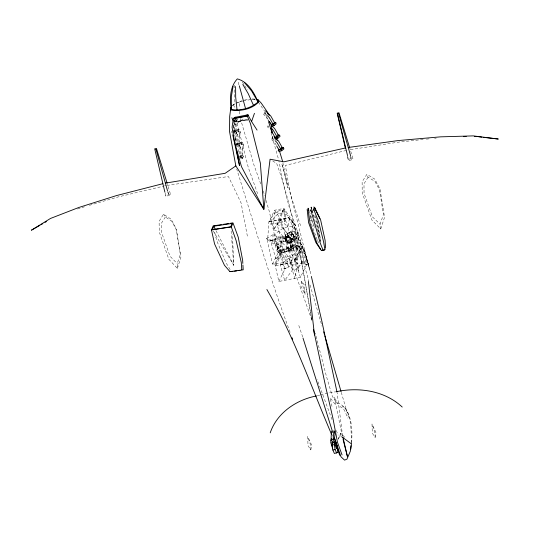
<?xml version="1.0" encoding="UTF-8"?>
<svg xmlns="http://www.w3.org/2000/svg" width="539" height="539" viewBox="0 0 539 539"><rect width="100%" height="100%" fill="white"/><g stroke="black" fill="none" stroke-linecap="round" stroke-linejoin="round"><path stroke-width="0.4" stroke-dasharray="2.69 2.02" d="M235.139 118.129L235.004 124.778L233.596 133.874M237.322 119.321L236.176 123.242L236.304 130.519L237.342 130.761L236.803 132.095L233.987 131.604L234.034 122.865L234.93 119.907M236.897 146.305L239.309 146.076L240.482 143.448L237.308 142.828L237.126 144.29L235.341 145.031M239.949 157.118L240.434 155.859L243.076 157.415L240.259 156.923L240.434 155.461L243.615 156.081L242.442 158.709L239.228 159.012M332.368 436.24L332.442 434.744M233.117 127.588L233.239 125.176M242.59 101.15L239.639 101.878L239.532 108.164M284.909 221.482L284.424 218.8L284.781 211.962L282.247 210.405C275.537 210.008 271.878 216.361 269.588 221.697L270.901 224.217L284.909 221.482L285.683 214.556L284.781 211.962M235.59 117.98L235.361 121.888L234.836 121.902L234.58 119.55M234.606 85.108L234.148 91.994L234.586 97.721M266.05 200.447L269.325 211.483L274.479 235.172L287.159 247.596L296.767 246.074L297.973 245.481L296.261 238.541L294.887 227.889L295.426 225.491L283.979 208.404L274.634 210.23L268.873 221.893L267.553 241.472L272.539 264.103L274.809 263.726C278.407 258.04 279.303 249.072 287.159 247.596C291.66 246.977 296.214 244.8 300.789 245.925L302.918 247.63L308.685 265.087L311.165 275.624M291.673 240.246L289.558 239.565L287.644 237.295L288.183 233.939L289.814 232.525L291.936 233.205L294.058 236.042L293.31 238.831L291.673 240.246L290.999 242.59L290.157 241.634L286.452 240.172L285.34 238.514L285.67 234.6L288.668 232.471L292.347 233.299L295.136 236.493L294.004 240.455L290.999 242.59L287.321 241.762L284.531 238.561L285.67 234.6L285.34 238.514L285.845 240.562L291.04 243.089L289.699 250.197L286.297 251.828L277.248 250.083L278.097 237.019L273.219 234.546L266.448 238.757L279.027 247.731L277.248 250.083L282.82 237.746L293.64 233.98L292.67 245.73L286.297 251.828M351.32 442.64C350.963 429.388 352.479 407.019 336.221 402.343L332.347 396.32L326.405 376.276L315.248 333.129M351.549 442.863C352.533 430.728 352.007 416.849 344.387 406.763M272.397 241.142L266.448 238.757L277.807 241.91L279.027 247.731L272.397 241.142L273.219 234.546M233.987 131.604L234.155 130.539L236.803 132.095L236.17 133.389L232.956 133.692M237.187 142.875L240.482 143.448L239.309 146.076L237.301 143.226L237.126 144.29L239.949 144.782L237.301 143.226L235.388 144.762M240.259 156.923L240.434 155.859L242.442 158.709L243.615 156.081L240.313 155.508M310.828 449.897L311.65 445.093L307.735 436.529L308.005 445.692L310.828 449.897L310.686 445.49L307.735 436.529M375.104 437.345L375.926 432.541L372.011 423.977L372.281 433.14L375.104 437.345L374.962 432.938L372.011 423.977M301.618 281.237L300.789 285.98L305.054 294.307L304.515 285.286L301.618 281.237L305.054 294.307M274.809 263.726L278.858 281.459L300.412 277.248L306.651 264.629L300.789 245.925L296.767 246.074L297.265 264.016L292.347 265.215L284.114 269.055L279.99 251.315L281.627 242.59L277.201 224.305L280.24 219.225L283.979 208.404C285.879 215.526 291.188 219.973 295.426 225.491L288.54 217.594L280.24 219.225L273.32 229.809L278.899 231.009L285.987 240.549L292.69 246.411L297.265 264.016L301.928 263.342L307.607 264.467L302.264 246.963L298.559 239.282L292.401 221.34L288.54 217.594L280.718 220.343L273.32 229.809L274.634 210.23C283.204 220.808 284.767 234.681 287.159 247.596L287.974 247.792L297.973 245.481L298.559 239.282L297.218 230.732L289.295 207.589L284.026 186.925L278.912 160.966M289.443 218.639L287.873 226.879L292.69 246.411L296.261 238.541L292.502 226.232L289.443 218.639L280.24 219.225M296.827 268.934L294.739 278.454L290.433 263.019L293.465 256.887L289.281 257.703L280.354 264.986L284.659 280.421L292.643 269.749L296.827 268.934L293.465 256.887M290.474 231.177L293.64 233.98L286.29 236.365L278.097 237.019L282.82 237.746L292.67 245.73L295.21 244.565L298.39 232.518L290.474 231.177L293.856 236.951L295.21 244.565L289.699 250.197M237.066 119.517L235.691 124.226L235.819 131.503L233.38 131.732M233.704 122.973L235.044 118.533M237.423 129.623L238.191 131.22L236.399 137.142L236.52 144.418L238.959 144.183L239.444 143.206L239.323 135.929L240.69 131.226L238.972 129.63L237.423 129.623L235.375 136.306L235.482 142.774M238.972 129.63L237.18 135.552L237.308 142.828L235.503 143.583M240.556 142.262L241.317 143.852L239.525 149.775L239.653 157.051L242.092 156.822L242.577 155.838L242.449 148.562L243.823 143.859L242.105 142.262L240.556 142.262L238.501 148.939L238.575 152.982M242.105 142.262L240.313 148.185L240.434 155.461M177.405 268.409L180.895 257.271L176.293 229.183L171.139 219.245L163.56 214.178L159.106 221.293L159.274 232.087L168.862 259.32L177.405 268.409L177.23 263.598L180.376 254.354L176.381 229.991L171.914 221.367L165.345 216.974L163.56 214.178M380.79 228.927L384.55 217.345L380.015 188.926L374.726 179.069L366.857 174.319L362.127 181.832L362.195 192.834L371.944 220.107L380.79 228.927L380.069 224.19L383.438 214.562L379.51 189.91L374.922 181.353L368.097 177.237L366.857 174.319M234.836 121.902L234.734 119.901M286.452 240.172L285.845 240.562L287.166 236.675L288.116 236.298L292.697 239.228L292.589 237.099L290.723 234.229L287.705 233.407L285.603 235.226M338.263 439.076L340.715 433.181L345.344 437.836M233.677 131.799L234.155 130.539L236.17 133.389L237.342 130.761L234.041 130.189M236.095 146.379L237.301 143.226M338.351 439.204L340.715 433.181M235.819 131.503L236.304 130.519M268.873 221.893L278.218 220.074L283.979 208.404M272.539 264.103L278.306 252.434L281.627 242.59L285.987 240.549L296.261 238.541L298.559 239.282L300.479 240.589L308.914 266.111L304.03 248.836L309.709 270.315L289.645 190.355L281.782 163.647L287.9 187.774L282.854 162.69M275.355 264.123L281.425 251.841C287.017 248.708 294.26 245.346 300.573 248.102L300.991 249.597L294.921 261.88L275.773 265.619L275.355 264.123L294.503 260.384L300.573 248.102M275.773 265.619L281.843 253.337C287.435 250.204 294.671 246.842 300.991 249.597M278.858 281.459L285.097 268.84L281.048 251.107L287.974 247.792L297.265 264.016M300.412 277.248L294.968 259.791L301.207 247.172L302.264 246.963M294.968 259.791L297.157 259.293L302.918 247.63L298.559 239.282L300.789 245.925L299.59 246.404L296.767 246.074L301.928 263.342L311.589 318.455M270.901 224.217C272.822 218.76 276.534 212.609 283.15 213.006L285.683 214.556M276.325 145.267L275.079 143.078L271.36 139.365L273.212 135.882M264.838 111.923L264.076 113.358L266.731 116.006M272.99 136.232L271.845 138.388L273.967 140.504M285.845 240.562L288.116 236.298L287.705 233.407L288.668 232.471M268.045 125.843L267.485 126.881L269.608 128.996M295.21 244.565L299.152 237.739L298.39 232.518L293.856 236.951M165.345 216.974L161.478 223.146L161.626 232.504L169.94 256.133L177.23 263.598M368.097 177.237L363.993 183.752L364.047 193.299L372.51 216.954L380.069 224.19M298.613 267.459L303.47 260.721L297.11 267.748L298.828 271.117L298.613 267.459L297.11 267.748M291.619 248.937L295.204 246.788L298.134 249.503L292.778 255.486L275.941 258.774L270.49 240.845L273.745 240.576L275.085 238.831L286.337 236.634L289.234 237.187L291.619 248.937L289.167 251.221L286.337 236.634L289.564 237.49M294.058 236.042L295.136 236.493L292.589 237.099L292.697 239.228L290.144 242.462L282.47 241.155L277.807 241.91M275.941 258.774L281.297 252.791L280.859 249.591L283.979 249.833L293.755 247.92L295.204 246.788M292.899 238.912L290.157 241.634L290.144 242.462L296.49 238.413L299.152 237.739M287.321 241.762L289.558 239.565M232.491 105.765L233.555 104.734L236.601 103.306M347.291 156.431L348.059 159.699L348.699 160.487L351.738 159.82L352.971 158.621L349.784 148.164M232.471 105.449L235.031 103.441L234.654 98.536M165.055 192.753L165.823 196.149L168.862 195.63L170.546 194.357L167.333 183.893M289.167 251.221L293.755 247.92M311.879 320.099L292.347 265.215L287.974 247.792L283.096 249.382L278.306 252.434L274.479 235.172C279.047 229.755 285.353 226.333 292.502 226.232L294.887 227.889L297.218 230.732L300.479 240.589M277.578 249.018L279.97 247.516M273.745 240.576L277.282 251.74L280.859 249.591M280.806 246.956L282.375 246.02M290.723 234.229L292.347 233.299M276.77 245.218L281.627 242.59L283.096 249.382L284.033 249.442L292.347 265.215M284.114 269.055L288.634 266.879L284.033 249.442M237.362 102.949L239.639 101.878M348.059 159.699L350.7 158.547L352.971 158.621M232.356 130.896L234.162 130.142M287.644 237.295L284.531 238.561L285.34 238.514M235.759 103.158L242.321 100.604M170.546 194.357L168.552 194.094L165.628 195.199L165.823 196.149M77.488 209.011L86.206 206.269M310.201 220.734L311.771 220.208M89.38 205.339L117.96 196.978L163.708 186.117M286.593 244.207L289.335 243.48M317.303 395.741L319.728 395.094M320.537 394.878L328.628 392.715L335.143 391.893M243.325 100.975L250.878 99.52M346.395 150.415L285.374 165.399L290.184 193.454L300.607 225.888M164.523 185.921L166.16 185.537M240.98 121.127L234.964 121.531L235.361 121.888L240.98 121.127L247.354 119.665M247.111 119.483L235.361 121.888L248.742 119.267M269.588 221.697L284.424 218.8M279.99 251.315L281.048 251.107L288.634 266.879M277.282 251.74L279.391 253.128L298.134 249.503M280.354 264.986L290.433 263.019M244.591 100.045L249.234 99.21M307.607 264.467L306.651 264.629L304.609 263.76L299.59 246.404L301.207 247.172L304.609 263.76M350.505 149.633L399.298 142.033L423.115 139.493M166.989 185.416L228.435 176.522L241.101 203.035L247.394 236.277M251.652 99.405L255.392 99.358M426.403 139.143L429.684 138.786M434.609 138.26L436.253 138.085M232.835 132.634L236.594 132.277M236.729 145.247L239.734 144.964M239.862 157.88L242.867 157.597M252.367 98.886L255.641 99.25M247.799 120.655L242.503 119.415L235.004 124.778L233.737 121.962M286.29 236.365L292.697 239.228M238.191 131.22L240.205 132.203L238.838 136.906L238.959 144.183M241.317 143.852L243.338 144.836L241.964 149.546L242.092 156.822M277.201 224.305L283.184 228.051L291.222 239.471L292.502 226.232L292.401 221.34M272.741 160.945L276.729 163.539C294.388 213.094 301.988 265.383 311.333 316.945M342.198 406.056L345.661 408.319M339.941 406.5L343.404 408.757L345.479 412.254L347.433 418.096M253.97 99.082L255.203 99.951M339.691 435.249L341.039 436.24M299.738 242.806L301.914 244.726M280.718 220.343L287.873 226.879L285.131 219.124M266.805 115.117L264.433 112.792L263.591 114.335L267.31 118.048L268.557 120.237M272.202 137.816L274.573 140.14M267.971 125.897L269.028 126.955M336.221 402.343L337.495 403.751L334.348 397.021L342.272 436.28M335.13 404.216L330.137 397.843L332.374 408.239M258.282 102.134L264.669 111.189M242.395 82.245L244.288 85.014M244.76 85.708L247.347 89.959M278.218 220.074L289.659 237.153L297.157 259.293M230.126 269.594L226.009 262.742L216.678 240.549L214.32 230.78M213.262 231.029L233.744 265.282L232.491 234.324M317.444 240.441L319.418 244.113M215.991 230.638L233.744 265.282L231.002 229.25M235.119 138.833L235.806 140.369L234.094 131.55M293.31 238.831L294.004 240.455M309.959 216.28L314.621 227.842M332.011 419.551L317.154 379.624M336.296 430.486L338.135 435.175M309.912 214.677L314.062 225.491M311.36 223.887L317.154 239.653M309.211 211.328L312.061 219.11M260.714 183.9L253.95 165.001L240.333 118.385M257.629 193.683L248.371 167.744L235.927 118.681M290.097 332.267C270.335 279.31 254.3 225.113 237.382 171.22L236.715 168.943M233.555 104.734L234.795 108.272M282.247 210.405L283.15 213.006M277.39 211.355L278.292 213.949M235.044 138.152L235.806 140.369M298.808 325.516L302.857 337.448M312.148 210.345L314.917 219.151M279.391 253.128L275.085 238.831L270.49 240.845L289.234 237.187L292.778 255.486M263.248 190.981L264.649 195.718M303.214 261.597L308.854 280.967M310.033 285.003L322.012 326.162M341.281 392.345L348.571 417.361M350.828 156.606L351.738 159.82M265.127 111.836L267.398 119.894M271.029 132.776L278.528 159.349M296.376 246.956L296.794 248.452M287.866 248.614L288.284 250.109M289.281 257.703L292.643 269.749M281.425 251.841L281.843 253.337M231.258 131.341L231.608 132.587M167.878 191.689L168.552 194.094M167.744 191.601L168.862 195.63M350.04 156.135L350.7 158.547M312.02 210.351L318.825 235.186M238.211 82.218L239.013 85.189M347.722 156.431L348.699 160.487M342.629 435.977L337.144 392.81M314.938 215.364L320.193 239.08M315.894 216.786L320.806 241.506M317.127 220.842L320.86 241.499M311.481 317.774L311.906 320.24M299.59 246.404L301.928 263.342M239.653 111.297L239.801 115.211M233.266 125.264L233.32 128.498M287.166 236.675L282.47 241.155L291.04 243.089L296.49 238.413L287.166 236.675"/><path stroke-width="0.81" d="M331.027 440.942L331.397 431.092M231.325 109.518C229.675 99.344 229.769 86.86 237.322 78.876C248.014 81.706 254.064 92.513 258.053 101.999C250.918 108.211 240.65 111.041 231.325 109.518L231.352 96.596L233.091 86.233M332.388 444.574L331.815 442.256L333.823 441.865L336.572 448.616L336.875 447.646L334.935 441.643L333.068 439.696L334.005 430.58M350.963 445.76L350.337 451.21L346.941 459.174L344.562 460.124L340.958 456.749L334.571 438.133M350.822 449.108L351.462 443.644M336.572 448.616L337.05 446.245L335.258 440.114L333.392 438.167M334.261 439.568L335.049 434.239L334.214 431.315M331.391 438.557L330.703 442.472L332.644 448.475M233.576 118.742L247.313 116.06L248.513 115.366L247.873 114.814L235.159 117.3L233.421 118.31L232.06 127.191L234.64 142.498L241.512 166.733L263.861 209.368L270.073 159.214L283.912 161.821L345.728 147.908M335.393 442.479L336.383 443.536L337.67 448.199L337.785 452.423L334.389 453.481L332.853 450.011L332.071 445.073L332.644 442.391L334.146 442.095M336.639 453.036L335.103 449.573L334.328 444.635L334.611 443.294M257.063 130.094L251.585 121.538L254.455 113.318M232.942 271.407L229.951 271.636L224.44 265.262L214.562 243.918L211.483 230.032L230.813 226.73L232.053 223.442L213.727 226.212L212.413 229.601L231.325 226.986L232.983 222.856L230.503 223.24M211.483 230.032L213.148 225.902L221.414 224.635M270.214 432.837C276.891 412.948 296.443 399.689 316.494 395.956M278.393 150.199L278.885 149.195M345.384 148.272L337.178 113.177L338.991 112.779L349.541 147.363M271.508 126.49L273.96 125.688L276.123 123.896L275.773 122.649L273.246 124.738L271.09 125.446M275.395 139.028L277.854 138.227L280.01 136.434L279.667 135.188L277.14 137.277L274.263 138.22M283.541 147.673L281.014 149.768L278.144 150.704L279.276 151.513L281.729 150.711L283.891 148.926L283.541 147.673L281.466 147.45M164.867 192.093L154.693 148.771L155.859 148.926L156.465 148.474L167.09 183.092M313.853 210.459L313.489 208.829L318.65 221.819L323.582 241.829L324.916 249.631L323.784 250.467L321.345 250.446L317.033 243.318L310.141 223.752L308.14 210.042M256.813 99.634L258.235 99.91L258.639 101.898C252.077 109.289 240.32 111.499 230.833 109.99L230.894 107.322L229.695 116.444L229.533 131.469L235.826 165.904L225.174 173.295L165.298 183.145M235.631 117.199L234.499 118.27L246.505 115.925L247.307 115.461L246.909 114.996M39.98 225.289L31.377 230.22L50.484 218.457L78.741 207.508L116.599 195.549L162.852 183.698M41.415 224.467L42.844 223.645M45 222.412L46.428 221.59M321.345 250.446L324.916 249.631M271.043 124.617L272.909 124.01L274.546 122.656L270.814 116.08L265.444 110.852M331.067 440.087L333.068 439.696M332.071 445.073L334.328 444.635M332.853 450.011L335.103 449.573M336.282 452.72L337.785 452.423M277.592 134.966L279.667 135.188M229.951 271.636L243.204 269.837L242.921 265.02M223.065 224.379L228.853 223.49M234.519 271.164L236.891 270.807M238.467 270.565L240.044 270.322M348.207 147.497L398.186 140.558L440.565 136.845L473.269 135.889L498.285 139.035L483.571 137.357M335.952 391.792C358.765 386.8 384.738 390.681 402.229 407.053M463.735 136.643L466.242 136.542M474.576 136.327L477.028 136.61M478.666 136.798L481.933 137.169M274.459 122.292L275.773 122.649M341.706 436.738L351.125 443.658M271.723 125.715L274.708 128.619L278.441 135.195L276.803 136.549L274.937 137.162L272.862 133.51M274.405 137.041L278.582 141.11L282.315 147.679L280.678 149.04L278.811 149.647L276.736 145.995M267.593 113.527L269.365 115.272M267.398 115.696L269.177 117.441L273.96 125.688M271.292 128.235L273.071 129.98L277.854 138.227M275.362 138.557L277.134 140.302M275.166 140.726L276.945 142.464L281.729 150.711M258.235 99.91L261.233 103.104L267.715 112.476L268.442 114.861M244.767 82.952L251.565 90.916L258.053 101.999M268.24 120.52L271.279 124.266L272.222 133.254M320.496 249.261L315.847 242.469L308.598 222.647L307.163 209.348M235.826 165.904L263.861 209.368L260.344 163.061L250.453 123.593L247.313 116.06M242.813 84.488L248.183 93.57L253.579 105.516M269.385 121.699L270.632 123.889M247.873 114.814L251.585 121.538M266.893 289.524C293.587 335.501 310.801 385.823 331.626 434.495M213.727 226.212L215.236 229.163M315.046 209.085L319.876 218.571M231.844 117.738L233.421 121.255M323.09 250.298L320.24 243.055L310.754 209.826L311.246 211.416M308.928 210.547L308.072 208.209L308.342 209.779M233.259 223.618L238.245 237.241L242.638 260.196L242.826 263.409M342.063 454.977L337.481 442.29L332.886 418.008L326.028 388.376L313.482 329.289M337.111 447.956L339.806 455.415M271.966 132.52L268.638 122.057M292.037 337.751L292.596 339.321M231.325 226.986L236.129 240.61L241.277 262.473L241.789 269.823M332.853 432.682L302.999 338.061M311.643 208.748L311.138 207.144L311.798 209.55M279.613 151.513L282.524 161.067M323.663 331.815L324.363 334.234M324.835 335.851L341.052 391.536M338.539 113.224L350.599 155.805M239.309 85.849L245.555 108.629M155.859 148.926L167.514 190.799M343.08 439.44L347.507 456.836L342.999 437.58M271.05 128.491L272.027 132.459M337.414 113.473L347.534 155.623M311.353 276.433L321.823 321.022L336.983 391.988M332.314 441.508L332.839 443.873M232.74 134.831L239.511 165.561L236.648 150.94M313.927 206.895L314.257 208.546M315.18 210.102L314.736 207.623L320.624 219.912L325.105 240.36L325.543 248.108M308.389 281.419L314.486 335.042M237.059 110.158L235.684 97.081L235.597 86.516"/></g></svg>
